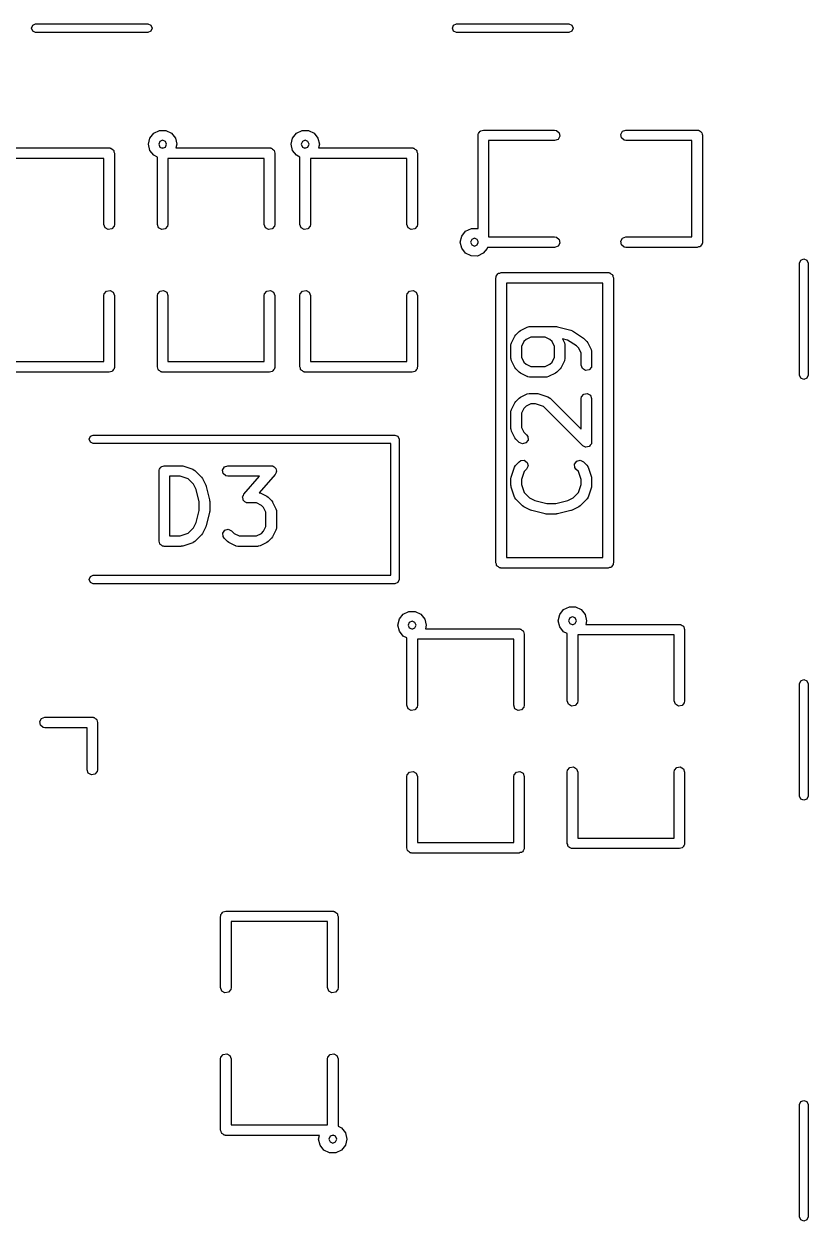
# Model space of a CAD drawing. Extents: x 1.95 to 3.22, y 0.32 to 3.35.
# Drawn here: x 2.782 to 3.222, y 2.68 to 3.353 of the extents above; entities that cross this region are included whole.
import ezdxf

# ---------------------------------------------------------------- set-up
doc = ezdxf.new("R2010")
doc.units = 0
doc.header["$MEASUREMENT"] = 0
doc.layers.add('BLACK', color=7, linetype='CONTINUOUS')

msp = doc.modelspace()

# ---------------------------------------------------------------- linework, layer by layer
at = {"layer": 'BLACK', "linetype": 'CONTINUOUS'}
for p, q in [((2.78638, 3.35016), (2.78707, 3.35183)), ((2.78707, 3.34849), (2.78638, 3.35016)), ((2.78707, 3.35183), (2.78874, 3.35252)), ((2.78874, 3.3478), (2.78707, 3.34849)), ((2.78874, 3.35252), (2.85173, 3.35252)), ((2.85173, 3.3478), (2.78874, 3.3478)), ((2.85173, 3.35252), (2.8534, 3.35183)), ((2.8534, 3.34849), (2.85173, 3.3478)), ((2.8534, 3.35183), (2.85409, 3.35016)), ((2.85409, 3.35016), (2.8534, 3.34849)), ((3.0226, 3.35016), (3.02329, 3.35183)), ((3.02329, 3.34849), (3.0226, 3.35016)), ((3.02329, 3.35183), (3.02496, 3.35252)), ((3.02496, 3.3478), (3.02329, 3.34849)), ((3.02496, 3.35252), (3.08795, 3.35252)), ((3.08795, 3.3478), (3.02496, 3.3478)), ((3.08795, 3.35252), (3.08962, 3.35183)), ((3.08962, 3.34849), (3.08795, 3.3478)), ((3.08962, 3.35183), (3.09031, 3.35016)), ((3.09031, 3.35016), (3.08962, 3.34849)), ((2.85205, 3.28501), (2.85284, 3.28846)), ((2.85284, 3.28846), (2.85505, 3.29122)), ((2.85505, 3.29122), (2.85824, 3.29276)), ((2.85843, 3.28657), (2.85778, 3.285)), ((2.85824, 3.29276), (2.86178, 3.29275)), ((2.86, 3.28722), (2.85843, 3.28657)), ((2.86157, 3.28657), (2.86, 3.28722)), ((2.86222, 3.285), (2.86157, 3.28657)), ((2.86178, 3.29275), (2.86496, 3.29122)), ((2.86496, 3.29122), (2.86717, 3.28845)), ((2.86717, 3.28845), (2.86795, 3.285)), ((2.93205, 3.28501), (2.93284, 3.28846)), ((2.93284, 3.28846), (2.93505, 3.29122)), ((2.93505, 3.29122), (2.93824, 3.29276)), ((2.93843, 3.28657), (2.93778, 3.285)), ((2.93824, 3.29276), (2.94178, 3.29275)), ((2.94, 3.28722), (2.93843, 3.28657)), ((2.94157, 3.28657), (2.94, 3.28722)), ((2.94222, 3.285), (2.94157, 3.28657)), ((2.94178, 3.29275), (2.94496, 3.29122)), ((2.94496, 3.29122), (2.94717, 3.28845)), ((2.94717, 3.28845), (2.94795, 3.285)), ((3.03705, 3.29), (3.03711, 3.29038)), ((3.03705, 3.23762), (3.03705, 3.29)), ((3.03709, 3.29051), (3.03716, 3.29063)), ((3.03711, 3.29038), (3.03709, 3.29051)), ((3.03716, 3.29063), (3.03723, 3.29101)), ((3.03723, 3.29101), (3.03772, 3.2916)), ((3.03772, 3.2916), (3.0381, 3.29226)), ((3.0381, 3.29226), (3.03835, 3.29235)), ((3.03835, 3.29235), (3.03852, 3.29256)), ((3.03852, 3.29256), (3.03928, 3.29269)), ((3.03928, 3.29269), (3.04, 3.29295)), ((3.04, 3.29295), (3.08, 3.29295)), ((3.08, 3.28705), (3.04295, 3.28705)), ((3.04295, 3.28705), (3.04295, 3.23295)), ((3.08, 3.29295), (3.08101, 3.29277)), ((3.0819, 3.28774), (3.08, 3.28705)), ((3.08101, 3.29277), (3.08256, 3.29148)), ((3.08291, 3.28949), (3.0819, 3.28774)), ((3.08256, 3.29148), (3.08291, 3.28949)), ((3.11709, 3.29051), (3.1181, 3.29226)), ((3.11744, 3.28852), (3.11709, 3.29051)), ((3.11899, 3.28723), (3.11744, 3.28852)), ((3.1181, 3.29226), (3.12, 3.29295)), ((3.12, 3.28705), (3.11899, 3.28723)), ((3.12, 3.29295), (3.16, 3.29295)), ((3.15705, 3.28705), (3.12, 3.28705)), ((3.15705, 3.23295), (3.15705, 3.28705)), ((3.16, 3.29295), (3.16038, 3.29289)), ((3.16038, 3.29289), (3.16051, 3.29291)), ((3.16051, 3.29291), (3.16063, 3.29284)), ((3.16063, 3.29284), (3.16101, 3.29277)), ((3.16101, 3.29277), (3.1616, 3.29228)), ((3.1616, 3.29228), (3.16226, 3.2919)), ((3.16226, 3.2919), (3.16235, 3.29165)), ((3.16235, 3.29165), (3.16256, 3.29148)), ((3.16256, 3.29148), (3.16269, 3.29072)), ((3.16269, 3.29072), (3.16295, 3.29)), ((3.16295, 3.29), (3.16295, 3.23)), ((2.77748, 3.28295), (2.83, 3.28295)), ((2.83, 3.28295), (2.83038, 3.28289)), ((2.83038, 3.28289), (2.83051, 3.28291)), ((2.83051, 3.28291), (2.83063, 3.28284)), ((2.83063, 3.28284), (2.83101, 3.28277)), ((2.83101, 3.28277), (2.8316, 3.28228)), ((2.8316, 3.28228), (2.83226, 3.2819)), ((2.83226, 3.2819), (2.83235, 3.28165)), ((2.83235, 3.28165), (2.83256, 3.28148)), ((2.83256, 3.28148), (2.83269, 3.28072)), ((2.83269, 3.28072), (2.83295, 3.28)), ((2.83295, 3.28), (2.83295, 3.24)), ((2.85205, 3.285), (2.85205, 3.28501)), ((2.85283, 3.28156), (2.85205, 3.285)), ((2.85503, 3.27879), (2.85283, 3.28156)), ((2.85778, 3.285), (2.85843, 3.28343)), ((2.85843, 3.28343), (2.85978, 3.28287)), ((2.85978, 3.28287), (2.86, 3.28295)), ((2.86, 3.28295), (2.86041, 3.28295)), ((2.86041, 3.28295), (2.86157, 3.28343)), ((2.86157, 3.28343), (2.86222, 3.285)), ((2.86795, 3.28497), (2.86748, 3.28295)), ((2.86748, 3.28295), (2.92, 3.28295)), ((2.86795, 3.285), (2.86795, 3.28497)), ((2.92, 3.28295), (2.92038, 3.28289)), ((2.92038, 3.28289), (2.92051, 3.28291)), ((2.92051, 3.28291), (2.92063, 3.28284)), ((2.92063, 3.28284), (2.92101, 3.28277)), ((2.92101, 3.28277), (2.9216, 3.28228)), ((2.9216, 3.28228), (2.92226, 3.2819)), ((2.92226, 3.2819), (2.92235, 3.28165)), ((2.92235, 3.28165), (2.92256, 3.28148)), ((2.92256, 3.28148), (2.92269, 3.28072)), ((2.92269, 3.28072), (2.92295, 3.28)), ((2.92295, 3.28), (2.92295, 3.24)), ((2.93205, 3.285), (2.93205, 3.28501)), ((2.93283, 3.28156), (2.93205, 3.285)), ((2.93503, 3.27879), (2.93283, 3.28156)), ((2.93778, 3.285), (2.93843, 3.28343)), ((2.93843, 3.28343), (2.93978, 3.28287)), ((2.93978, 3.28287), (2.94, 3.28295)), ((2.94, 3.28295), (2.94041, 3.28295)), ((2.94041, 3.28295), (2.94157, 3.28343)), ((2.94157, 3.28343), (2.94222, 3.285)), ((2.94795, 3.28497), (2.94748, 3.28295)), ((2.94748, 3.28295), (3, 3.28295)), ((2.94795, 3.285), (2.94795, 3.28497)), ((3, 3.28295), (3.00038, 3.28289)), ((3.00038, 3.28289), (3.00051, 3.28291)), ((3.00051, 3.28291), (3.00063, 3.28284)), ((3.00063, 3.28284), (3.00101, 3.28277)), ((3.00101, 3.28277), (3.0016, 3.28228)), ((3.0016, 3.28228), (3.00226, 3.2819)), ((3.00226, 3.2819), (3.00235, 3.28165)), ((3.00235, 3.28165), (3.00256, 3.28148)), ((3.00256, 3.28148), (3.00269, 3.28072)), ((3.00269, 3.28072), (3.00295, 3.28)), ((3.00295, 3.28), (3.00295, 3.24)), ((2.82705, 3.27705), (2.77295, 3.27705)), ((2.82705, 3.24), (2.82705, 3.27705)), ((2.85705, 3.27781), (2.85503, 3.27879)), ((2.85705, 3.24), (2.85705, 3.27781)), ((2.91705, 3.27705), (2.86295, 3.27705)), ((2.86295, 3.27705), (2.86295, 3.24)), ((2.91705, 3.24), (2.91705, 3.27705)), ((2.93705, 3.27781), (2.93503, 3.27879)), ((2.93705, 3.24), (2.93705, 3.27781)), ((2.99705, 3.27705), (2.94295, 3.27705)), ((2.94295, 3.27705), (2.94295, 3.24)), ((2.99705, 3.24), (2.99705, 3.27705)), ((2.82774, 3.2381), (2.82705, 3.24)), ((2.83295, 3.24), (2.83277, 3.23899)), ((2.85774, 3.2381), (2.85705, 3.24)), ((2.86295, 3.24), (2.86277, 3.23899)), ((2.91774, 3.2381), (2.91705, 3.24)), ((2.92295, 3.24), (2.92277, 3.23899)), ((2.93774, 3.2381), (2.93705, 3.24)), ((2.94295, 3.24), (2.94277, 3.23899)), ((2.99774, 3.2381), (2.99705, 3.24)), ((3.00295, 3.24), (3.00277, 3.23899)), ((2.82949, 3.23709), (2.82774, 3.2381)), ((2.83148, 3.23744), (2.82949, 3.23709)), ((2.83277, 3.23899), (2.83148, 3.23744)), ((2.85949, 3.23709), (2.85774, 3.2381)), ((2.86148, 3.23744), (2.85949, 3.23709)), ((2.86277, 3.23899), (2.86148, 3.23744)), ((2.91949, 3.23709), (2.91774, 3.2381)), ((2.92148, 3.23744), (2.91949, 3.23709)), ((2.92277, 3.23899), (2.92148, 3.23744)), ((2.93949, 3.23709), (2.93774, 3.2381)), ((2.94148, 3.23744), (2.93949, 3.23709)), ((2.94277, 3.23899), (2.94148, 3.23744)), ((2.99949, 3.23709), (2.99774, 3.2381)), ((3.00148, 3.23744), (2.99949, 3.23709)), ((3.00277, 3.23899), (3.00148, 3.23744)), ((3.02705, 3.23001), (3.02784, 3.23346)), ((3.02784, 3.23346), (3.03005, 3.23622)), ((3.03005, 3.23622), (3.03324, 3.23776)), ((3.03324, 3.23776), (3.03678, 3.23775)), ((3.03678, 3.23775), (3.03705, 3.23762)), ((3.04295, 3.23295), (3.08, 3.23295)), ((3.08, 3.23295), (3.08101, 3.23277)), ((3.08101, 3.23277), (3.08256, 3.23148)), ((3.1181, 3.23226), (3.12, 3.23295)), ((3.12, 3.23295), (3.15705, 3.23295)), ((3.02705, 3.23), (3.02705, 3.23001)), ((3.02783, 3.22656), (3.02705, 3.23)), ((3.03003, 3.22379), (3.02783, 3.22656)), ((3.03343, 3.23157), (3.03278, 3.23)), ((3.03278, 3.23), (3.03343, 3.22843)), ((3.035, 3.23222), (3.03343, 3.23157)), ((3.03343, 3.22843), (3.035, 3.22778)), ((3.03657, 3.23157), (3.035, 3.23222)), ((3.035, 3.22778), (3.03657, 3.22843)), ((3.03705, 3.23041), (3.03657, 3.23157)), ((3.03657, 3.22843), (3.03713, 3.22978)), ((3.03705, 3.23), (3.03705, 3.23041)), ((3.03713, 3.22978), (3.03705, 3.23)), ((3.04215, 3.22653), (3.03994, 3.22377)), ((3.04227, 3.22705), (3.04215, 3.22653)), ((3.08, 3.22705), (3.04227, 3.22705)), ((3.0819, 3.22774), (3.08, 3.22705)), ((3.08291, 3.22949), (3.0819, 3.22774)), ((3.08256, 3.23148), (3.08291, 3.22949)), ((3.11709, 3.23051), (3.1181, 3.23226)), ((3.11744, 3.22852), (3.11709, 3.23051)), ((3.11899, 3.22723), (3.11744, 3.22852)), ((3.12, 3.22705), (3.11899, 3.22723)), ((3.16, 3.22705), (3.12, 3.22705)), ((3.16072, 3.22731), (3.16, 3.22705)), ((3.16148, 3.22744), (3.16072, 3.22731)), ((3.16165, 3.22765), (3.16148, 3.22744)), ((3.1619, 3.22774), (3.16165, 3.22765)), ((3.16228, 3.2284), (3.1619, 3.22774)), ((3.16277, 3.22899), (3.16228, 3.2284)), ((3.16284, 3.22937), (3.16277, 3.22899)), ((3.16291, 3.22949), (3.16284, 3.22937)), ((3.16295, 3.23), (3.16289, 3.22962)), ((3.16289, 3.22962), (3.16291, 3.22949)), ((3.03321, 3.22225), (3.03003, 3.22379)), ((3.03675, 3.22224), (3.03321, 3.22225)), ((3.03994, 3.22377), (3.03675, 3.22224)), ((3.21748, 3.21827), (3.21817, 3.21994)), ((3.21817, 3.21994), (3.21984, 3.22063)), ((3.21984, 3.22063), (3.22151, 3.21994)), ((3.22151, 3.21994), (3.2222, 3.21827)), ((3.04835, 3.21235), (3.04852, 3.21256)), ((3.04852, 3.21256), (3.04928, 3.21269)), ((3.04928, 3.21269), (3.05, 3.21295)), ((3.05, 3.21295), (3.11, 3.21295)), ((3.11, 3.21295), (3.11038, 3.21289)), ((3.11038, 3.21289), (3.11051, 3.21291)), ((3.11051, 3.21291), (3.11063, 3.21284)), ((3.11063, 3.21284), (3.11101, 3.21277)), ((3.11101, 3.21277), (3.1116, 3.21228)), ((3.21748, 3.15528), (3.21748, 3.21827)), ((3.2222, 3.21827), (3.2222, 3.15528)), ((3.04705, 3.21), (3.04711, 3.21038)), ((3.04705, 3.05), (3.04705, 3.21)), ((3.04709, 3.21051), (3.04716, 3.21063)), ((3.04711, 3.21038), (3.04709, 3.21051)), ((3.04716, 3.21063), (3.04723, 3.21101)), ((3.04723, 3.21101), (3.04772, 3.2116)), ((3.04772, 3.2116), (3.0481, 3.21226)), ((3.0481, 3.21226), (3.04835, 3.21235)), ((3.05295, 3.20705), (3.05295, 3.05295)), ((3.10705, 3.20705), (3.05295, 3.20705)), ((3.10705, 3.05295), (3.10705, 3.20705)), ((3.1116, 3.21228), (3.11226, 3.2119)), ((3.11226, 3.2119), (3.11235, 3.21165)), ((3.11235, 3.21165), (3.11256, 3.21148)), ((3.11256, 3.21148), (3.11269, 3.21072)), ((3.11269, 3.21072), (3.11295, 3.21)), ((3.11295, 3.21), (3.11295, 3.05)), ((2.82705, 3.2), (2.82723, 3.20101)), ((2.82705, 3.16295), (2.82705, 3.2)), ((2.82723, 3.20101), (2.82852, 3.20256)), ((2.82852, 3.20256), (2.83051, 3.20291)), ((2.83051, 3.20291), (2.83226, 3.2019)), ((2.83226, 3.2019), (2.83295, 3.2)), ((2.83295, 3.2), (2.83295, 3.16)), ((2.85705, 3.2), (2.85723, 3.20101)), ((2.85705, 3.16), (2.85705, 3.2)), ((2.85723, 3.20101), (2.85852, 3.20256)), ((2.85852, 3.20256), (2.86051, 3.20291)), ((2.86051, 3.20291), (2.86226, 3.2019)), ((2.86226, 3.2019), (2.86295, 3.2)), ((2.86295, 3.2), (2.86295, 3.16295)), ((2.91705, 3.2), (2.91723, 3.20101)), ((2.91705, 3.16295), (2.91705, 3.2)), ((2.91723, 3.20101), (2.91852, 3.20256)), ((2.91852, 3.20256), (2.92051, 3.20291)), ((2.92051, 3.20291), (2.92226, 3.2019)), ((2.92226, 3.2019), (2.92295, 3.2)), ((2.92295, 3.2), (2.92295, 3.16)), ((2.93705, 3.2), (2.93723, 3.20101)), ((2.93705, 3.16), (2.93705, 3.2)), ((2.93723, 3.20101), (2.93852, 3.20256)), ((2.93852, 3.20256), (2.94051, 3.20291)), ((2.94051, 3.20291), (2.94226, 3.2019)), ((2.94226, 3.2019), (2.94295, 3.2)), ((2.94295, 3.2), (2.94295, 3.16295)), ((2.99705, 3.2), (2.99723, 3.20101)), ((2.99705, 3.16295), (2.99705, 3.2)), ((2.99723, 3.20101), (2.99852, 3.20256)), ((2.99852, 3.20256), (3.00051, 3.20291)), ((3.00051, 3.20291), (3.00226, 3.2019)), ((3.00226, 3.2019), (3.00295, 3.2)), ((3.00295, 3.2), (3.00295, 3.16)), ((3.05823, 3.17802), (3.0601, 3.17989)), ((3.0601, 3.17989), (3.06082, 3.1804)), ((3.06082, 3.1804), (3.06087, 3.18045)), ((3.06087, 3.18045), (3.06462, 3.18232)), ((3.06462, 3.18232), (3.0656, 3.18261)), ((3.0656, 3.18261), (3.06577, 3.18257)), ((3.06577, 3.18257), (3.06594, 3.18263)), ((3.06594, 3.18263), (3.08094, 3.18263)), ((3.08094, 3.18263), (3.08152, 3.18253)), ((3.08152, 3.18253), (3.08165, 3.18255)), ((3.08165, 3.18255), (3.08915, 3.18067)), ((3.08915, 3.18067), (3.09006, 3.18027)), ((3.09006, 3.18027), (3.09007, 3.18026)), ((3.09007, 3.18026), (3.0957, 3.17651)), ((3.05549, 3.17218), (3.05567, 3.17319)), ((3.05549, 3.16468), (3.05549, 3.17218)), ((3.05567, 3.17319), (3.05578, 3.17333)), ((3.05578, 3.17333), (3.0558, 3.1735)), ((3.0558, 3.1735), (3.05767, 3.17725)), ((3.05767, 3.17725), (3.0582, 3.17796)), ((3.0582, 3.17796), (3.05823, 3.17802)), ((3.06274, 3.17418), (3.06139, 3.17149)), ((3.06394, 3.17538), (3.06274, 3.17418)), ((3.06664, 3.17673), (3.06394, 3.17538)), ((3.07462, 3.17673), (3.06664, 3.17673)), ((3.07731, 3.17538), (3.07462, 3.17673)), ((3.07851, 3.17418), (3.07731, 3.17538)), ((3.07986, 3.17149), (3.07851, 3.17418)), ((3.08722, 3.17507), (3.08431, 3.1758)), ((3.08431, 3.1758), (3.08545, 3.1735)), ((3.08545, 3.1735), (3.08575, 3.17252)), ((3.08575, 3.17252), (3.0857, 3.17235)), ((3.0857, 3.17235), (3.08576, 3.17218)), ((3.08576, 3.17218), (3.08576, 3.16468)), ((3.09218, 3.17176), (3.08722, 3.17507)), ((3.0957, 3.17651), (3.09602, 3.1762)), ((3.09602, 3.1762), (3.09615, 3.17614)), ((3.09615, 3.17614), (3.09802, 3.17427)), ((3.09802, 3.17427), (3.09853, 3.17355)), ((3.09853, 3.17355), (3.09858, 3.1735)), ((3.09858, 3.1735), (3.10045, 3.16975)), ((3.06139, 3.17149), (3.06139, 3.16538)), ((3.06139, 3.16538), (3.06274, 3.16268)), ((3.07851, 3.16268), (3.07986, 3.16538)), ((3.07986, 3.16538), (3.07986, 3.17149)), ((3.09351, 3.17043), (3.09218, 3.17176)), ((3.09486, 3.16774), (3.09351, 3.17043)), ((3.09486, 3.16093), (3.09486, 3.16774)), ((3.10045, 3.16975), (3.10074, 3.16877)), ((3.10074, 3.16877), (3.1007, 3.1686)), ((3.1007, 3.1686), (3.10076, 3.16843)), ((3.10076, 3.16843), (3.10076, 3.16093)), ((2.77295, 3.16295), (2.82705, 3.16295)), ((2.83277, 3.15899), (2.83228, 3.1584)), ((2.83284, 3.15937), (2.83277, 3.15899)), ((2.83291, 3.15949), (2.83284, 3.15937)), ((2.83295, 3.16), (2.83289, 3.15962)), ((2.83289, 3.15962), (2.83291, 3.15949)), ((2.85731, 3.15928), (2.85705, 3.16)), ((2.85744, 3.15852), (2.85731, 3.15928)), ((2.86295, 3.16295), (2.91705, 3.16295)), ((2.92277, 3.15899), (2.92228, 3.1584)), ((2.92284, 3.15937), (2.92277, 3.15899)), ((2.92291, 3.15949), (2.92284, 3.15937)), ((2.92295, 3.16), (2.92289, 3.15962)), ((2.92289, 3.15962), (2.92291, 3.15949)), ((2.93731, 3.15928), (2.93705, 3.16)), ((2.93744, 3.15852), (2.93731, 3.15928)), ((2.94295, 3.16295), (2.99705, 3.16295)), ((3.00277, 3.15899), (3.00228, 3.1584)), ((3.00284, 3.15937), (3.00277, 3.15899)), ((3.00291, 3.15949), (3.00284, 3.15937)), ((3.00295, 3.16), (3.00289, 3.15962)), ((3.00289, 3.15962), (3.00291, 3.15949)), ((3.05555, 3.16452), (3.05549, 3.16468)), ((3.05551, 3.16435), (3.05555, 3.16452)), ((3.0558, 3.16336), (3.05551, 3.16435)), ((3.05767, 3.15961), (3.0558, 3.16336)), ((3.05772, 3.15957), (3.05767, 3.15961)), ((3.05823, 3.15885), (3.05772, 3.15957)), ((3.0601, 3.15697), (3.05823, 3.15885)), ((3.06274, 3.16268), (3.06394, 3.16149)), ((3.06394, 3.16149), (3.06664, 3.16014)), ((3.06664, 3.16014), (3.07462, 3.16014)), ((3.07462, 3.16014), (3.07731, 3.16149)), ((3.07731, 3.16149), (3.07851, 3.16268)), ((3.08303, 3.15885), (3.08115, 3.15697)), ((3.08305, 3.1589), (3.08303, 3.15885)), ((3.08358, 3.15961), (3.08305, 3.1589)), ((3.08545, 3.16336), (3.08358, 3.15961)), ((3.08547, 3.16354), (3.08545, 3.16336)), ((3.08559, 3.16367), (3.08547, 3.16354)), ((3.08576, 3.16468), (3.08559, 3.16367)), ((3.09555, 3.15904), (3.09486, 3.16093)), ((3.0973, 3.15803), (3.09555, 3.15904)), ((3.10058, 3.15992), (3.09929, 3.15838)), ((3.10076, 3.16093), (3.10058, 3.15992)), ((2.83, 3.15705), (2.77, 3.15705)), ((2.83072, 3.15731), (2.83, 3.15705)), ((2.83148, 3.15744), (2.83072, 3.15731)), ((2.83165, 3.15765), (2.83148, 3.15744)), ((2.8319, 3.15774), (2.83165, 3.15765)), ((2.83228, 3.1584), (2.8319, 3.15774)), ((2.85765, 3.15835), (2.85744, 3.15852)), ((2.85774, 3.1581), (2.85765, 3.15835)), ((2.8584, 3.15772), (2.85774, 3.1581)), ((2.85899, 3.15723), (2.8584, 3.15772)), ((2.85937, 3.15716), (2.85899, 3.15723)), ((2.85949, 3.15709), (2.85937, 3.15716)), ((2.85962, 3.15711), (2.85949, 3.15709)), ((2.86, 3.15705), (2.85962, 3.15711)), ((2.92, 3.15705), (2.86, 3.15705)), ((2.92072, 3.15731), (2.92, 3.15705)), ((2.92148, 3.15744), (2.92072, 3.15731)), ((2.92165, 3.15765), (2.92148, 3.15744)), ((2.9219, 3.15774), (2.92165, 3.15765)), ((2.92228, 3.1584), (2.9219, 3.15774)), ((2.93765, 3.15835), (2.93744, 3.15852)), ((2.93774, 3.1581), (2.93765, 3.15835)), ((2.9384, 3.15772), (2.93774, 3.1581)), ((2.93899, 3.15723), (2.9384, 3.15772)), ((2.93937, 3.15716), (2.93899, 3.15723)), ((2.93949, 3.15709), (2.93937, 3.15716)), ((2.93962, 3.15711), (2.93949, 3.15709)), ((2.94, 3.15705), (2.93962, 3.15711)), ((3, 3.15705), (2.94, 3.15705)), ((3.00072, 3.15731), (3, 3.15705)), ((3.00148, 3.15744), (3.00072, 3.15731)), ((3.00165, 3.15765), (3.00148, 3.15744)), ((3.0019, 3.15774), (3.00165, 3.15765)), ((3.00228, 3.1584), (3.0019, 3.15774)), ((3.06016, 3.15694), (3.0601, 3.15697)), ((3.06087, 3.15642), (3.06016, 3.15694)), ((3.06462, 3.15454), (3.06087, 3.15642)), ((3.06479, 3.15452), (3.06462, 3.15454)), ((3.06493, 3.15441), (3.06479, 3.15452)), ((3.06594, 3.15423), (3.06493, 3.15441)), ((3.07531, 3.15423), (3.06594, 3.15423)), ((3.07548, 3.15429), (3.07531, 3.15423)), ((3.07565, 3.15425), (3.07548, 3.15429)), ((3.07663, 3.15454), (3.07565, 3.15425)), ((3.08038, 3.15642), (3.07663, 3.15454)), ((3.08043, 3.15646), (3.08038, 3.15642)), ((3.08115, 3.15697), (3.08043, 3.15646)), ((3.09929, 3.15838), (3.0973, 3.15803)), ((3.21817, 3.15361), (3.21748, 3.15528)), ((3.21984, 3.15291), (3.21817, 3.15361)), ((3.22151, 3.15361), (3.21984, 3.15291)), ((3.2222, 3.15528), (3.22151, 3.15361)), ((3.0558, 3.13601), (3.05767, 3.13976)), ((3.05767, 3.13976), (3.0582, 3.14047)), ((3.0582, 3.14047), (3.05823, 3.14052)), ((3.05823, 3.14052), (3.0601, 3.1424)), ((3.0601, 3.1424), (3.06082, 3.14291)), ((3.06082, 3.14291), (3.06087, 3.14295)), ((3.06087, 3.14295), (3.06462, 3.14483)), ((3.06664, 3.13923), (3.06394, 3.13788)), ((3.06462, 3.14483), (3.0656, 3.14512)), ((3.0656, 3.14512), (3.06577, 3.14508)), ((3.06577, 3.14508), (3.06594, 3.14514)), ((3.06594, 3.14514), (3.06969, 3.14514)), ((3.06921, 3.13923), (3.06664, 3.13923)), ((3.07372, 3.13773), (3.06921, 3.13923)), ((3.06969, 3.14514), (3.07056, 3.14499)), ((3.07056, 3.14499), (3.07062, 3.14499)), ((3.07062, 3.14499), (3.07625, 3.14311)), ((3.07625, 3.14311), (3.07715, 3.14262)), ((3.07715, 3.14262), (3.07724, 3.14247)), ((3.07724, 3.14247), (3.0774, 3.1424)), ((3.0774, 3.1424), (3.09486, 3.12494)), ((3.09486, 3.14219), (3.09504, 3.1432)), ((3.09486, 3.12494), (3.09486, 3.14219)), ((3.09504, 3.1432), (3.09633, 3.14474)), ((3.09633, 3.14474), (3.09832, 3.14509)), ((3.09832, 3.14509), (3.10007, 3.14408)), ((3.10007, 3.14408), (3.10076, 3.14219)), ((3.10076, 3.14219), (3.10076, 3.11781)), ((3.05549, 3.13469), (3.05567, 3.1357)), ((3.05549, 3.12531), (3.05549, 3.13469)), ((3.05567, 3.1357), (3.05578, 3.13583)), ((3.05578, 3.13583), (3.0558, 3.13601)), ((3.06274, 3.13669), (3.06139, 3.13399)), ((3.06139, 3.13399), (3.06139, 3.12601)), ((3.06394, 3.13788), (3.06274, 3.13669)), ((3.09572, 3.11573), (3.07372, 3.13773)), ((3.05555, 3.12515), (3.05549, 3.12531)), ((3.05551, 3.12498), (3.05555, 3.12515)), ((3.06139, 3.12601), (3.06274, 3.12331)), ((2.81874, 3.11937), (2.81943, 3.12104)), ((2.81943, 3.1177), (2.81874, 3.11937)), ((2.81943, 3.12104), (2.8211, 3.12173)), ((2.8211, 3.12173), (2.99039, 3.12173)), ((2.99039, 3.12173), (2.99206, 3.12104)), ((2.99206, 3.12104), (2.99276, 3.11937)), ((2.99276, 3.11937), (2.99276, 3.04063)), ((3.0558, 3.12399), (3.05551, 3.12498)), ((3.05767, 3.12024), (3.0558, 3.12399)), ((3.05772, 3.1202), (3.05767, 3.12024)), ((3.05823, 3.11948), (3.05772, 3.1202)), ((3.0601, 3.1176), (3.05823, 3.11948)), ((3.06274, 3.12331), (3.06428, 3.12178)), ((3.06504, 3.11892), (3.06388, 3.11727)), ((3.06428, 3.12178), (3.06487, 3.12094)), ((3.06487, 3.12094), (3.06504, 3.11892)), ((2.8211, 3.11701), (2.81943, 3.1177)), ((2.98803, 3.11701), (2.8211, 3.11701)), ((2.98803, 3.04299), (2.98803, 3.11701)), ((3.06193, 3.11675), (3.0601, 3.1176)), ((3.06388, 3.11727), (3.06193, 3.11675)), ((3.09653, 3.11535), (3.09572, 3.11573)), ((3.0973, 3.11491), (3.09653, 3.11535)), ((3.09743, 3.11493), (3.0973, 3.11491)), ((3.09755, 3.11487), (3.09743, 3.11493)), ((3.09841, 3.1151), (3.09755, 3.11487)), ((3.09929, 3.11526), (3.09841, 3.1151)), ((3.09937, 3.11536), (3.09929, 3.11526)), ((3.0995, 3.1154), (3.09937, 3.11536)), ((3.10001, 3.11612), (3.0995, 3.1154)), ((3.10058, 3.1168), (3.10001, 3.11612)), ((3.10062, 3.11698), (3.10058, 3.1168)), ((3.10066, 3.11705), (3.10062, 3.11698)), ((3.10076, 3.11781), (3.10065, 3.11718)), ((3.10065, 3.11718), (3.10066, 3.11705)), ((3.05815, 3.10474), (3.05823, 3.1049)), ((3.05823, 3.1049), (3.0601, 3.10678)), ((3.0601, 3.10678), (3.06094, 3.10737)), ((3.06094, 3.10737), (3.06295, 3.10754)), ((3.06295, 3.10754), (3.06461, 3.10638)), ((3.06461, 3.10638), (3.06513, 3.10443)), ((3.09121, 3.10545), (3.09237, 3.10711)), ((3.09138, 3.10344), (3.09121, 3.10545)), ((3.09237, 3.10711), (3.09432, 3.10763)), ((3.09432, 3.10763), (3.09615, 3.10678)), ((3.09615, 3.10678), (3.09802, 3.1049)), ((3.09802, 3.1049), (3.09861, 3.10406)), ((2.85799, 3.10156), (2.85806, 3.10194)), ((2.85799, 3.06219), (2.85799, 3.10156)), ((2.85803, 3.10207), (2.8581, 3.10219)), ((2.85806, 3.10194), (2.85803, 3.10207)), ((2.8581, 3.10219), (2.85817, 3.10257)), ((2.85817, 3.10257), (2.85866, 3.10316)), ((2.85866, 3.10316), (2.85904, 3.10382)), ((2.85904, 3.10382), (2.85929, 3.10391)), ((2.85929, 3.10391), (2.85946, 3.10412)), ((2.85946, 3.10412), (2.86022, 3.10425)), ((2.86022, 3.10425), (2.86094, 3.10451)), ((2.86094, 3.10451), (2.87031, 3.10451)), ((2.86389, 3.09861), (2.86389, 3.06514)), ((2.86984, 3.09861), (2.86389, 3.09861)), ((2.87434, 3.0971), (2.86984, 3.09861)), ((2.87031, 3.10451), (2.87118, 3.10436)), ((2.87118, 3.10436), (2.87125, 3.10436)), ((2.87125, 3.10436), (2.87687, 3.10249)), ((2.87687, 3.10249), (2.87777, 3.102)), ((2.87777, 3.102), (2.87787, 3.10185)), ((2.87787, 3.10185), (2.87803, 3.10177)), ((2.87803, 3.10177), (2.88178, 3.09802)), ((2.89365, 3.10207), (2.89466, 3.10382)), ((2.894, 3.10008), (2.89365, 3.10207)), ((2.89555, 3.09879), (2.894, 3.10008)), ((2.89466, 3.10382), (2.89656, 3.10451)), ((2.89656, 3.09861), (2.89555, 3.09879)), ((2.89656, 3.10451), (2.92093, 3.10451)), ((2.91443, 3.09861), (2.89656, 3.09861)), ((2.90559, 3.08851), (2.91443, 3.09861)), ((2.92316, 3.09962), (2.9142, 3.08938)), ((2.92093, 3.10451), (2.92137, 3.10444)), ((2.92137, 3.10444), (2.92151, 3.10446)), ((2.92151, 3.10446), (2.92161, 3.10439)), ((2.92161, 3.10439), (2.92194, 3.10433)), ((2.92194, 3.10433), (2.92255, 3.10382)), ((2.92255, 3.10382), (2.92323, 3.10341)), ((2.92344, 3.10036), (2.92316, 3.09962)), ((2.92323, 3.10341), (2.92331, 3.10319)), ((2.92331, 3.10319), (2.92349, 3.10304)), ((2.92384, 3.10105), (2.92344, 3.10036)), ((2.92349, 3.10304), (2.92363, 3.10225)), ((2.92363, 3.10225), (2.92389, 3.1015)), ((2.92389, 3.1015), (2.9238, 3.10128)), ((2.9238, 3.10128), (2.92384, 3.10105)), ((3.05564, 3.09813), (3.05751, 3.10375)), ((3.05751, 3.10375), (3.058, 3.10465)), ((3.058, 3.10465), (3.05815, 3.10474)), ((3.0629, 3.10122), (3.06139, 3.09671)), ((3.06428, 3.1026), (3.0629, 3.10122)), ((3.06513, 3.10443), (3.06428, 3.1026)), ((3.09197, 3.1026), (3.09138, 3.10344)), ((3.09335, 3.10122), (3.09197, 3.1026)), ((3.09486, 3.09671), (3.09335, 3.10122)), ((3.09861, 3.10406), (3.09863, 3.10389)), ((3.09863, 3.10389), (3.09874, 3.10375)), ((3.09874, 3.10375), (3.10061, 3.09813)), ((2.87726, 3.09419), (2.87434, 3.0971)), ((2.87878, 3.09116), (2.87726, 3.09419)), ((2.88178, 3.09802), (2.88228, 3.0973)), ((2.88228, 3.0973), (2.88233, 3.09726)), ((2.88233, 3.09726), (2.8842, 3.09351)), ((2.8842, 3.09351), (2.88435, 3.09302)), ((2.88435, 3.09302), (2.88443, 3.0929)), ((2.88443, 3.0929), (2.8863, 3.0854)), ((3.05549, 3.09719), (3.05564, 3.09806)), ((3.05549, 3.09344), (3.05549, 3.09719)), ((3.05551, 3.09338), (3.05549, 3.09344)), ((3.05564, 3.09251), (3.05551, 3.09338)), ((3.05564, 3.09806), (3.05564, 3.09813)), ((3.05751, 3.08688), (3.05564, 3.09251)), ((3.06139, 3.09671), (3.06139, 3.09392)), ((3.06139, 3.09392), (3.0629, 3.08941)), ((3.09335, 3.08941), (3.09486, 3.09392)), ((3.09486, 3.09392), (3.09486, 3.09671)), ((3.10061, 3.09251), (3.09874, 3.08688)), ((3.10061, 3.09813), (3.10074, 3.09725)), ((3.10076, 3.09344), (3.10061, 3.09257)), ((3.10061, 3.09257), (3.10061, 3.09251)), ((3.10074, 3.09725), (3.10076, 3.09719)), ((3.10076, 3.09719), (3.10076, 3.09344)), ((2.88049, 3.08432), (2.87878, 3.09116)), ((2.8863, 3.0854), (2.88634, 3.08482)), ((2.88634, 3.08482), (2.88639, 3.08469)), ((2.90486, 3.08662), (2.90494, 3.08684)), ((2.90511, 3.08587), (2.90486, 3.08662)), ((2.9049, 3.08707), (2.9053, 3.08776)), ((2.90494, 3.08684), (2.9049, 3.08707)), ((2.90525, 3.08509), (2.90511, 3.08587)), ((2.90543, 3.08493), (2.90525, 3.08509)), ((2.9053, 3.08776), (2.90559, 3.08851)), ((2.90551, 3.08471), (2.90543, 3.08493)), ((2.90619, 3.0843), (2.90551, 3.08471)), ((2.9142, 3.08938), (2.91444, 3.08934)), ((2.91444, 3.08934), (2.91458, 3.08922)), ((2.91458, 3.08922), (2.91476, 3.0892)), ((2.91476, 3.0892), (2.9185, 3.08733)), ((2.9185, 3.08733), (2.91921, 3.0868)), ((2.91921, 3.0868), (2.91927, 3.08677)), ((2.91927, 3.08677), (2.92115, 3.0849)), ((2.92115, 3.0849), (2.92165, 3.08418)), ((3.05762, 3.08675), (3.05751, 3.08688)), ((3.05764, 3.08657), (3.05762, 3.08675)), ((3.05823, 3.08573), (3.05764, 3.08657)), ((3.06198, 3.08198), (3.05823, 3.08573)), ((3.0629, 3.08941), (3.06581, 3.08649)), ((3.06581, 3.08649), (3.06884, 3.08498)), ((3.06884, 3.08498), (3.07568, 3.08327)), ((3.08057, 3.08327), (3.08741, 3.08498)), ((3.08741, 3.08498), (3.09044, 3.08649)), ((3.09044, 3.08649), (3.09335, 3.08941)), ((3.09802, 3.08573), (3.09427, 3.08198)), ((3.0981, 3.08589), (3.09802, 3.08573)), ((3.09825, 3.08598), (3.0981, 3.08589)), ((3.09874, 3.08688), (3.09825, 3.08598)), ((2.87878, 3.07259), (2.88049, 3.07943)), ((2.88049, 3.07943), (2.88049, 3.08432)), ((2.8863, 3.07835), (2.88443, 3.07085)), ((2.88639, 3.07906), (2.88629, 3.07848)), ((2.88629, 3.07848), (2.8863, 3.07835)), ((2.88639, 3.08469), (2.88639, 3.07906)), ((2.9068, 3.08379), (2.90619, 3.0843)), ((2.90713, 3.08373), (2.9068, 3.08379)), ((2.90724, 3.08366), (2.90713, 3.08373)), ((2.90737, 3.08369), (2.90724, 3.08366)), ((2.90781, 3.08361), (2.90737, 3.08369)), ((2.91274, 3.08361), (2.90781, 3.08361)), ((2.91543, 3.08226), (2.91274, 3.08361)), ((2.91663, 3.08106), (2.91543, 3.08226)), ((2.91798, 3.07837), (2.91663, 3.08106)), ((2.91798, 3.07039), (2.91798, 3.07837)), ((2.92165, 3.08418), (2.9217, 3.08413)), ((2.9217, 3.08413), (2.92357, 3.08038)), ((2.92357, 3.08038), (2.92387, 3.0794)), ((2.92387, 3.0794), (2.92383, 3.07923)), ((2.92383, 3.07923), (2.92389, 3.07906)), ((2.92389, 3.07906), (2.92389, 3.06969)), ((3.06203, 3.08195), (3.06198, 3.08198)), ((3.06274, 3.08143), (3.06203, 3.08195)), ((3.06649, 3.07955), (3.06274, 3.08143)), ((3.06663, 3.07954), (3.06649, 3.07955)), ((3.0671, 3.07933), (3.06663, 3.07954)), ((3.0746, 3.07745), (3.0671, 3.07933)), ((3.07568, 3.08327), (3.08057, 3.08327)), ((3.08915, 3.07933), (3.08165, 3.07745)), ((3.08927, 3.07941), (3.08915, 3.07933)), ((3.08976, 3.07955), (3.08927, 3.07941)), ((3.09351, 3.08143), (3.08976, 3.07955)), ((3.09355, 3.08147), (3.09351, 3.08143)), ((3.09427, 3.08198), (3.09355, 3.08147)), ((2.87726, 3.06956), (2.87878, 3.07259)), ((3.07473, 3.07747), (3.0746, 3.07745)), ((3.07531, 3.07737), (3.07473, 3.07747)), ((3.08094, 3.07737), (3.07531, 3.07737)), ((3.08107, 3.07741), (3.08094, 3.07737)), ((3.08165, 3.07745), (3.08107, 3.07741)), ((2.86389, 3.06514), (2.86984, 3.06514)), ((2.86984, 3.06514), (2.87434, 3.06665)), ((2.87434, 3.06665), (2.87726, 3.06956)), ((2.88178, 3.06573), (2.87803, 3.06198)), ((2.8818, 3.06578), (2.88178, 3.06573)), ((2.88233, 3.06649), (2.8818, 3.06578)), ((2.8842, 3.07024), (2.88233, 3.06649)), ((2.88422, 3.07038), (2.8842, 3.07024)), ((2.88443, 3.07085), (2.88422, 3.07038)), ((2.89371, 3.0667), (2.89487, 3.06836)), ((2.89389, 3.06469), (2.89371, 3.0667)), ((2.89447, 3.06385), (2.89389, 3.06469)), ((2.89487, 3.06836), (2.89682, 3.06888)), ((2.89682, 3.06888), (2.89865, 3.06803)), ((2.89865, 3.06803), (2.90019, 3.06649)), ((2.90019, 3.06649), (2.90288, 3.06514)), ((2.90288, 3.06514), (2.91274, 3.06514)), ((2.91274, 3.06514), (2.91543, 3.06649)), ((2.91543, 3.06649), (2.91663, 3.06769)), ((2.91663, 3.06769), (2.91798, 3.07039)), ((2.9217, 3.06462), (2.92117, 3.06391)), ((2.92357, 3.06837), (2.9217, 3.06462)), ((2.92359, 3.06854), (2.92357, 3.06837)), ((2.92371, 3.06868), (2.92359, 3.06854)), ((2.92389, 3.06969), (2.92371, 3.06868)), ((2.85825, 3.06147), (2.85799, 3.06219)), ((2.85838, 3.06071), (2.85825, 3.06147)), ((2.85859, 3.06054), (2.85838, 3.06071)), ((2.85868, 3.06029), (2.85859, 3.06054)), ((2.85934, 3.05991), (2.85868, 3.06029)), ((2.85993, 3.05942), (2.85934, 3.05991)), ((2.86031, 3.05935), (2.85993, 3.05942)), ((2.86043, 3.05928), (2.86031, 3.05935)), ((2.86056, 3.0593), (2.86043, 3.05928)), ((2.86094, 3.05924), (2.86056, 3.0593)), ((2.87031, 3.05924), (2.86094, 3.05924)), ((2.87038, 3.05926), (2.87031, 3.05924)), ((2.87125, 3.05939), (2.87038, 3.05926)), ((2.87687, 3.06126), (2.87125, 3.05939)), ((2.87701, 3.06137), (2.87687, 3.06126)), ((2.87719, 3.06139), (2.87701, 3.06137)), ((2.87803, 3.06198), (2.87719, 3.06139)), ((2.89635, 3.06198), (2.89447, 3.06385)), ((2.89641, 3.06195), (2.89635, 3.06198)), ((2.89712, 3.06142), (2.89641, 3.06195)), ((2.90087, 3.05955), (2.89712, 3.06142)), ((2.90104, 3.05953), (2.90087, 3.05955)), ((2.90118, 3.05942), (2.90104, 3.05953)), ((2.90219, 3.05924), (2.90118, 3.05942)), ((2.91343, 3.05924), (2.90219, 3.05924)), ((2.9136, 3.0593), (2.91343, 3.05924)), ((2.91377, 3.05926), (2.9136, 3.0593)), ((2.91476, 3.05955), (2.91377, 3.05926)), ((2.9185, 3.06142), (2.91476, 3.05955)), ((2.91855, 3.06147), (2.9185, 3.06142)), ((2.91927, 3.06198), (2.91855, 3.06147)), ((2.92115, 3.06385), (2.91927, 3.06198)), ((2.92117, 3.06391), (2.92115, 3.06385)), ((3.05295, 3.05295), (3.10705, 3.05295)), ((3.04731, 3.04928), (3.04705, 3.05)), ((3.04744, 3.04852), (3.04731, 3.04928)), ((3.04765, 3.04835), (3.04744, 3.04852)), ((3.04774, 3.0481), (3.04765, 3.04835)), ((3.0484, 3.04772), (3.04774, 3.0481)), ((3.04899, 3.04723), (3.0484, 3.04772)), ((3.04937, 3.04716), (3.04899, 3.04723)), ((3.04949, 3.04709), (3.04937, 3.04716)), ((3.04962, 3.04711), (3.04949, 3.04709)), ((3.05, 3.04705), (3.04962, 3.04711)), ((3.11, 3.04705), (3.05, 3.04705)), ((3.11072, 3.04731), (3.11, 3.04705)), ((3.11148, 3.04744), (3.11072, 3.04731)), ((3.11165, 3.04765), (3.11148, 3.04744)), ((3.1119, 3.04774), (3.11165, 3.04765)), ((3.11228, 3.0484), (3.1119, 3.04774)), ((3.11277, 3.04899), (3.11228, 3.0484)), ((3.11284, 3.04937), (3.11277, 3.04899)), ((3.11291, 3.04949), (3.11284, 3.04937)), ((3.11295, 3.05), (3.11289, 3.04962)), ((3.11289, 3.04962), (3.11291, 3.04949)), ((2.81874, 3.04063), (2.81943, 3.0423)), ((2.81943, 3.03896), (2.81874, 3.04063)), ((2.81943, 3.0423), (2.8211, 3.04299)), ((2.8211, 3.03827), (2.81943, 3.03896)), ((2.8211, 3.04299), (2.98803, 3.04299)), ((2.99039, 3.03827), (2.8211, 3.03827)), ((2.99206, 3.03896), (2.99039, 3.03827)), ((2.99276, 3.04063), (2.99206, 3.03896)), ((3.08505, 3.02372), (3.08824, 3.02526)), ((3.08824, 3.02526), (3.09178, 3.02525)), ((3.09178, 3.02525), (3.09496, 3.02372)), ((2.99205, 3.01501), (2.99284, 3.01846)), ((2.99284, 3.01846), (2.99505, 3.02122)), ((2.99505, 3.02122), (2.99824, 3.02276)), ((2.99824, 3.02276), (3.00178, 3.02275)), ((3.00178, 3.02275), (3.00496, 3.02122)), ((3.00496, 3.02122), (3.00717, 3.01845)), ((3.00717, 3.01845), (3.00795, 3.015)), ((3.08205, 3.01751), (3.08284, 3.02096)), ((3.08205, 3.0175), (3.08205, 3.01751)), ((3.08284, 3.02096), (3.08505, 3.02372)), ((3.08843, 3.01907), (3.08778, 3.0175)), ((3.09, 3.01972), (3.08843, 3.01907)), ((3.09157, 3.01907), (3.09, 3.01972)), ((3.09222, 3.0175), (3.09157, 3.01907)), ((3.09496, 3.02372), (3.09717, 3.02095)), ((3.09717, 3.02095), (3.09795, 3.0175)), ((2.99205, 3.015), (2.99205, 3.01501)), ((2.99283, 3.01156), (2.99205, 3.015)), ((2.99503, 3.00879), (2.99283, 3.01156)), ((2.99843, 3.01657), (2.99778, 3.015)), ((2.99778, 3.015), (2.99843, 3.01343)), ((3, 3.01722), (2.99843, 3.01657)), ((2.99843, 3.01343), (2.99978, 3.01287)), ((2.99978, 3.01287), (3, 3.01295)), ((3.00157, 3.01657), (3, 3.01722)), ((3, 3.01295), (3.00041, 3.01295)), ((3.00041, 3.01295), (3.00157, 3.01343)), ((3.00222, 3.015), (3.00157, 3.01657)), ((3.00157, 3.01343), (3.00222, 3.015)), ((3.00795, 3.01497), (3.00748, 3.01295)), ((3.00748, 3.01295), (3.06, 3.01295)), ((3.00795, 3.015), (3.00795, 3.01497)), ((3.06, 3.01295), (3.06038, 3.01289)), ((3.06038, 3.01289), (3.06051, 3.01291)), ((3.06051, 3.01291), (3.06063, 3.01284)), ((3.06063, 3.01284), (3.06101, 3.01277)), ((3.06101, 3.01277), (3.0616, 3.01228)), ((3.0616, 3.01228), (3.06226, 3.0119)), ((3.06226, 3.0119), (3.06235, 3.01165)), ((3.06235, 3.01165), (3.06256, 3.01148)), ((3.06256, 3.01148), (3.06269, 3.01072)), ((3.08283, 3.01406), (3.08205, 3.0175)), ((3.08503, 3.01129), (3.08283, 3.01406)), ((3.08705, 3.01031), (3.08503, 3.01129)), ((3.08778, 3.0175), (3.08843, 3.01593)), ((3.08843, 3.01593), (3.08978, 3.01537)), ((3.08978, 3.01537), (3.09, 3.01545)), ((3.09, 3.01545), (3.09041, 3.01545)), ((3.09041, 3.01545), (3.09157, 3.01593)), ((3.09157, 3.01593), (3.09222, 3.0175)), ((3.09795, 3.01747), (3.09748, 3.01545)), ((3.09748, 3.01545), (3.15, 3.01545)), ((3.09795, 3.0175), (3.09795, 3.01747)), ((3.15, 3.01545), (3.15038, 3.01539)), ((3.15038, 3.01539), (3.15051, 3.01541)), ((3.15051, 3.01541), (3.15063, 3.01534)), ((3.15063, 3.01534), (3.15101, 3.01527)), ((3.15101, 3.01527), (3.1516, 3.01478)), ((3.1516, 3.01478), (3.15226, 3.0144)), ((3.15226, 3.0144), (3.15235, 3.01415)), ((3.15235, 3.01415), (3.15256, 3.01398)), ((3.15256, 3.01398), (3.15269, 3.01322)), ((3.15269, 3.01322), (3.15295, 3.0125)), ((3.15295, 3.0125), (3.15295, 2.9725)), ((2.99705, 3.00781), (2.99503, 3.00879)), ((2.99705, 2.97), (2.99705, 3.00781)), ((3.05705, 3.00705), (3.00295, 3.00705)), ((3.00295, 3.00705), (3.00295, 2.97)), ((3.05705, 2.97), (3.05705, 3.00705)), ((3.06269, 3.01072), (3.06295, 3.01)), ((3.06295, 3.01), (3.06295, 2.97)), ((3.08705, 2.9725), (3.08705, 3.01031)), ((3.14705, 3.00955), (3.09295, 3.00955)), ((3.09295, 3.00955), (3.09295, 2.9725)), ((3.14705, 2.9725), (3.14705, 3.00955)), ((3.21817, 2.98372), (3.21984, 2.98441)), ((3.21984, 2.98441), (3.22151, 2.98372)), ((3.21748, 2.98205), (3.21817, 2.98372)), ((3.21748, 2.91906), (3.21748, 2.98205)), ((3.22151, 2.98372), (3.2222, 2.98205)), ((3.2222, 2.98205), (3.2222, 2.91906)), ((3.08774, 2.9706), (3.08705, 2.9725)), ((3.08949, 2.96959), (3.08774, 2.9706)), ((3.09277, 2.97149), (3.09148, 2.96994)), ((3.09295, 2.9725), (3.09277, 2.97149)), ((3.14774, 2.9706), (3.14705, 2.9725)), ((3.14949, 2.96959), (3.14774, 2.9706)), ((3.15277, 2.97149), (3.15148, 2.96994)), ((3.15295, 2.9725), (3.15277, 2.97149)), ((2.99774, 2.9681), (2.99705, 2.97)), ((2.99949, 2.96709), (2.99774, 2.9681)), ((3.00148, 2.96744), (2.99949, 2.96709)), ((3.00277, 2.96899), (3.00148, 2.96744)), ((3.00295, 2.97), (3.00277, 2.96899)), ((3.05774, 2.9681), (3.05705, 2.97)), ((3.05949, 2.96709), (3.05774, 2.9681)), ((3.06148, 2.96744), (3.05949, 2.96709)), ((3.06277, 2.96899), (3.06148, 2.96744)), ((3.06295, 2.97), (3.06277, 2.96899)), ((3.09148, 2.96994), (3.08949, 2.96959)), ((3.15148, 2.96994), (3.14949, 2.96959)), ((2.79106, 2.96091), (2.79207, 2.96266)), ((2.79141, 2.95892), (2.79106, 2.96091)), ((2.79295, 2.95762), (2.79141, 2.95892)), ((2.79207, 2.96266), (2.79396, 2.96335)), ((2.79396, 2.95744), (2.79295, 2.95762)), ((2.79396, 2.96335), (2.82054, 2.96335)), ((2.81759, 2.95744), (2.79396, 2.95744)), ((2.81759, 2.93382), (2.81759, 2.95744)), ((2.82054, 2.96335), (2.82092, 2.96328)), ((2.82092, 2.96328), (2.82105, 2.96331)), ((2.82105, 2.96331), (2.82117, 2.96324)), ((2.82117, 2.96324), (2.82155, 2.96317)), ((2.82155, 2.96317), (2.82214, 2.96268)), ((2.82214, 2.96268), (2.8228, 2.9623)), ((2.8228, 2.9623), (2.82289, 2.96205)), ((2.82289, 2.96205), (2.8231, 2.96187)), ((2.8231, 2.96187), (2.82323, 2.96112)), ((2.82323, 2.96112), (2.82349, 2.9604)), ((2.82349, 2.9604), (2.82349, 2.93382)), ((2.81828, 2.93192), (2.81759, 2.93382)), ((2.82003, 2.93091), (2.81828, 2.93192)), ((2.82202, 2.93127), (2.82003, 2.93091)), ((2.82331, 2.93281), (2.82202, 2.93127)), ((2.82349, 2.93382), (2.82331, 2.93281)), ((2.99705, 2.93), (2.99723, 2.93101)), ((2.99723, 2.93101), (2.99852, 2.93256)), ((2.99852, 2.93256), (3.00051, 2.93291)), ((3.00051, 2.93291), (3.00226, 2.9319)), ((3.00226, 2.9319), (3.00295, 2.93)), ((3.05705, 2.93), (3.05723, 2.93101)), ((3.05723, 2.93101), (3.05852, 2.93256)), ((3.05852, 2.93256), (3.06051, 2.93291)), ((3.06051, 2.93291), (3.06226, 2.9319)), ((3.06226, 2.9319), (3.06295, 2.93)), ((3.08705, 2.9325), (3.08723, 2.93351)), ((3.08705, 2.8925), (3.08705, 2.9325)), ((3.08723, 2.93351), (3.08852, 2.93506)), ((3.08852, 2.93506), (3.09051, 2.93541)), ((3.09051, 2.93541), (3.09226, 2.9344)), ((3.09226, 2.9344), (3.09295, 2.9325)), ((3.09295, 2.9325), (3.09295, 2.89545)), ((3.14705, 2.9325), (3.14723, 2.93351)), ((3.14705, 2.89545), (3.14705, 2.9325)), ((3.14723, 2.93351), (3.14852, 2.93506)), ((3.14852, 2.93506), (3.15051, 2.93541)), ((3.15051, 2.93541), (3.15226, 2.9344)), ((3.15226, 2.9344), (3.15295, 2.9325)), ((3.15295, 2.9325), (3.15295, 2.8925)), ((2.99705, 2.89), (2.99705, 2.93)), ((3.00295, 2.93), (3.00295, 2.89295)), ((3.05705, 2.89295), (3.05705, 2.93)), ((3.06295, 2.93), (3.06295, 2.89)), ((3.21817, 2.91738), (3.21748, 2.91906)), ((3.21984, 2.91669), (3.21817, 2.91738)), ((3.22151, 2.91738), (3.21984, 2.91669)), ((3.2222, 2.91906), (3.22151, 2.91738)), ((2.99731, 2.88928), (2.99705, 2.89)), ((3.00295, 2.89295), (3.05705, 2.89295)), ((3.06295, 2.89), (3.06289, 2.88962)), ((3.08731, 2.89178), (3.08705, 2.8925)), ((3.08744, 2.89102), (3.08731, 2.89178)), ((3.08765, 2.89085), (3.08744, 2.89102)), ((3.08774, 2.8906), (3.08765, 2.89085)), ((3.0884, 2.89022), (3.08774, 2.8906)), ((3.08899, 2.88973), (3.0884, 2.89022)), ((3.09295, 2.89545), (3.14705, 2.89545)), ((3.15148, 2.88994), (3.15072, 2.88981)), ((3.15165, 2.89015), (3.15148, 2.88994)), ((3.1519, 2.89024), (3.15165, 2.89015)), ((3.15228, 2.8909), (3.1519, 2.89024)), ((3.15277, 2.89149), (3.15228, 2.8909)), ((3.15284, 2.89187), (3.15277, 2.89149)), ((3.15291, 2.89199), (3.15284, 2.89187)), ((3.15295, 2.8925), (3.15289, 2.89212)), ((3.15289, 2.89212), (3.15291, 2.89199)), ((2.99744, 2.88852), (2.99731, 2.88928)), ((2.99765, 2.88835), (2.99744, 2.88852)), ((2.99774, 2.8881), (2.99765, 2.88835)), ((2.9984, 2.88772), (2.99774, 2.8881)), ((2.99899, 2.88723), (2.9984, 2.88772)), ((2.99937, 2.88716), (2.99899, 2.88723)), ((2.99949, 2.88709), (2.99937, 2.88716)), ((2.99962, 2.88711), (2.99949, 2.88709)), ((3, 2.88705), (2.99962, 2.88711)), ((3.06, 2.88705), (3, 2.88705)), ((3.06072, 2.88731), (3.06, 2.88705)), ((3.06148, 2.88744), (3.06072, 2.88731)), ((3.06165, 2.88765), (3.06148, 2.88744)), ((3.0619, 2.88774), (3.06165, 2.88765)), ((3.06228, 2.8884), (3.0619, 2.88774)), ((3.06277, 2.88899), (3.06228, 2.8884)), ((3.06284, 2.88937), (3.06277, 2.88899)), ((3.06291, 2.88949), (3.06284, 2.88937)), ((3.06289, 2.88962), (3.06291, 2.88949)), ((3.08937, 2.88966), (3.08899, 2.88973)), ((3.08949, 2.88959), (3.08937, 2.88966)), ((3.08962, 2.88961), (3.08949, 2.88959)), ((3.09, 2.88955), (3.08962, 2.88961)), ((3.15, 2.88955), (3.09, 2.88955)), ((3.15072, 2.88981), (3.15, 2.88955)), ((2.89255, 2.8515), (2.89261, 2.85188)), ((2.89255, 2.8115), (2.89255, 2.8515)), ((2.89259, 2.85201), (2.89266, 2.85213)), ((2.89261, 2.85188), (2.89259, 2.85201)), ((2.89266, 2.85213), (2.89273, 2.85251)), ((2.89273, 2.85251), (2.89322, 2.8531)), ((2.89322, 2.8531), (2.8936, 2.85376)), ((2.8936, 2.85376), (2.89385, 2.85385)), ((2.89385, 2.85385), (2.89402, 2.85406)), ((2.89402, 2.85406), (2.89478, 2.85419)), ((2.89478, 2.85419), (2.8955, 2.85445)), ((2.8955, 2.85445), (2.9555, 2.85445)), ((2.9555, 2.85445), (2.95588, 2.85439)), ((2.95588, 2.85439), (2.95601, 2.85441)), ((2.95601, 2.85441), (2.95613, 2.85434)), ((2.95613, 2.85434), (2.95651, 2.85427)), ((2.95651, 2.85427), (2.9571, 2.85378)), ((2.9571, 2.85378), (2.95776, 2.8534)), ((2.95776, 2.8534), (2.95785, 2.85315)), ((2.95785, 2.85315), (2.95806, 2.85298)), ((2.95806, 2.85298), (2.95819, 2.85222)), ((2.95819, 2.85222), (2.95845, 2.8515)), ((2.95845, 2.8515), (2.95845, 2.8115)), ((2.95255, 2.84855), (2.89845, 2.84855)), ((2.89845, 2.84855), (2.89845, 2.8115)), ((2.95255, 2.8115), (2.95255, 2.84855)), ((2.89324, 2.8096), (2.89255, 2.8115)), ((2.89499, 2.80859), (2.89324, 2.8096)), ((2.89827, 2.81049), (2.89698, 2.80894)), ((2.89845, 2.8115), (2.89827, 2.81049)), ((2.95324, 2.8096), (2.95255, 2.8115)), ((2.95499, 2.80859), (2.95324, 2.8096)), ((2.95827, 2.81049), (2.95698, 2.80894)), ((2.95845, 2.8115), (2.95827, 2.81049)), ((2.89698, 2.80894), (2.89499, 2.80859)), ((2.95698, 2.80894), (2.95499, 2.80859)), ((2.89255, 2.7715), (2.89273, 2.77251)), ((2.89255, 2.7315), (2.89255, 2.7715)), ((2.89273, 2.77251), (2.89402, 2.77406)), ((2.89402, 2.77406), (2.89601, 2.77441)), ((2.89601, 2.77441), (2.89776, 2.7734)), ((2.89776, 2.7734), (2.89845, 2.7715)), ((2.89845, 2.7715), (2.89845, 2.73445)), ((2.95255, 2.7715), (2.95273, 2.77251)), ((2.95255, 2.73445), (2.95255, 2.7715)), ((2.95273, 2.77251), (2.95402, 2.77406)), ((2.95402, 2.77406), (2.95601, 2.77441)), ((2.95601, 2.77441), (2.95776, 2.7734)), ((2.95776, 2.7734), (2.95845, 2.7715)), ((2.95845, 2.7715), (2.95845, 2.73368)), ((3.21748, 2.74583), (3.21817, 2.7475)), ((3.21748, 2.68283), (3.21748, 2.74583)), ((3.21817, 2.7475), (3.21984, 2.74819)), ((3.21984, 2.74819), (3.22151, 2.7475)), ((3.22151, 2.7475), (3.2222, 2.74583)), ((3.2222, 2.74583), (3.2222, 2.68283)), ((2.89281, 2.73078), (2.89255, 2.7315)), ((2.89294, 2.73002), (2.89281, 2.73078)), ((2.89315, 2.72985), (2.89294, 2.73002)), ((2.89324, 2.7296), (2.89315, 2.72985)), ((2.8939, 2.72922), (2.89324, 2.7296)), ((2.89449, 2.72873), (2.8939, 2.72922)), ((2.89487, 2.72866), (2.89449, 2.72873)), ((2.89499, 2.72859), (2.89487, 2.72866)), ((2.89512, 2.72861), (2.89499, 2.72859)), ((2.8955, 2.72855), (2.89512, 2.72861)), ((2.94801, 2.72855), (2.8955, 2.72855)), ((2.89845, 2.73445), (2.95255, 2.73445)), ((2.94755, 2.72651), (2.94801, 2.72855)), ((2.95509, 2.72855), (2.95393, 2.72807)), ((2.9555, 2.72855), (2.95509, 2.72855)), ((2.95572, 2.72863), (2.9555, 2.72855)), ((2.95707, 2.72807), (2.95572, 2.72863)), ((2.95845, 2.73368), (2.96046, 2.73272)), ((2.96046, 2.73272), (2.96267, 2.72995)), ((2.96267, 2.72995), (2.96345, 2.7265)), ((2.94755, 2.7265), (2.94755, 2.72651)), ((2.94833, 2.72306), (2.94755, 2.7265)), ((2.95053, 2.72029), (2.94833, 2.72306)), ((2.95393, 2.72807), (2.95328, 2.7265)), ((2.95328, 2.7265), (2.95393, 2.72493)), ((2.95393, 2.72493), (2.9555, 2.72428)), ((2.9555, 2.72428), (2.95707, 2.72493)), ((2.95772, 2.7265), (2.95707, 2.72807)), ((2.95707, 2.72493), (2.95772, 2.7265)), ((2.96265, 2.72303), (2.96044, 2.72027)), ((2.96345, 2.72647), (2.96265, 2.72303)), ((2.96345, 2.7265), (2.96345, 2.72647)), ((2.95371, 2.71875), (2.95053, 2.72029)), ((2.95725, 2.71874), (2.95371, 2.71875)), ((2.96044, 2.72027), (2.95725, 2.71874)), ((3.21817, 2.68116), (3.21748, 2.68283)), ((3.2222, 2.68283), (3.22151, 2.68116)), ((3.21984, 2.68047), (3.21817, 2.68116)), ((3.22151, 2.68116), (3.21984, 2.68047))]:
    msp.add_line(p, q, dxfattribs=at)

doc.saveas('drawing.dxf')
